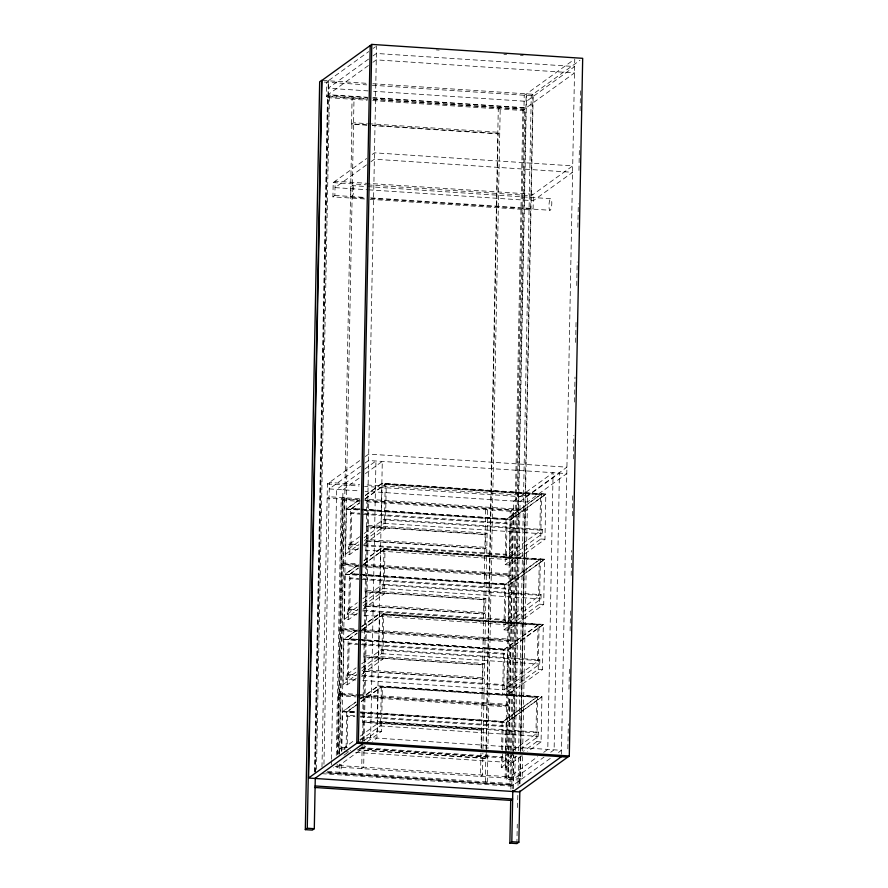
<?xml version="1.0" encoding="UTF-8"?>
<svg xmlns="http://www.w3.org/2000/svg" width="888" height="888" viewBox="0 0 888 888"><rect width="100%" height="100%" fill="white"/><g stroke="black" fill="none" stroke-linecap="round" stroke-linejoin="round"><path stroke-width="0.67" stroke-dasharray="4.44 3.33" d="M367.865 99.201L326.429 96.47L326.706 82.229L328.66 80.808L315.362 773.293M314.507 772.127L327.461 97.613L329.415 96.193L367.81 98.723M315.04 771.517L328.305 80.786L368.687 51.637M316.494 769.33L329.415 96.193M321.978 767.032L327.406 483.905L360.828 459.784M364.579 198.956L332.922 196.859L333.2 182.617L366.611 158.497M323.954 764.235L329.37 482.495L359.651 484.493M332.922 196.859L334.876 195.449L335.153 181.208L366.811 183.294M331.335 764.723L331.424 760.572M331.446 759.185L336.63 489.388L360.217 472.361M336.274 755.488L341.192 499.078L343.156 497.669L338.228 754.067M507.536 751.981L507.07 776.634L505.106 778.043L337.107 766.966L337.163 764.224M337.34 754.634L338.472 695.737L340.437 694.316L356.832 695.404M356.266 695.837L338.495 694.66L339.727 630.558L341.68 629.148L358.086 630.236M357.52 630.669L339.749 629.492L340.981 565.39L342.935 563.98L357.975 564.968M358.763 565.49L341.003 564.324L342.235 500.221L344.189 498.801L359.218 499.8M337.873 754.067L342.957 489.81L360.928 476.834M339.305 753.224L340.437 694.316M338.495 694.66L340.448 693.25L341.68 629.148M339.749 629.492L341.702 628.082L342.935 563.98M341.003 564.324L342.957 562.903L344.189 498.801M339.294 764.057L339.116 773.748L341.07 772.338L341.281 761.249M339.482 754.356L339.593 748.817L341.547 747.407L347.064 747.774M366.755 125.164L351.581 124.165L352.059 99.234L354.023 97.813L341.469 751.559M341.802 751.348L342.568 711.577L355.91 701.942M356.199 678.365L347.308 684.792L343.09 684.515L343.956 639.282L357.298 629.648M357.453 613.197L348.551 619.613L344.333 619.336L345.21 574.114L358.552 564.479M358.708 548.018L349.805 554.445L345.587 554.168L346.453 508.935L359.807 499.3M344.655 749.516L344.688 747.374L354.701 740.148M355.622 679.986L345.998 679.353L346.076 675.08L356.088 667.854M356.876 614.818L347.252 614.185L347.33 609.912L357.342 602.686M358.13 549.65L348.507 549.006L348.584 544.733L359.707 536.707M346.098 747.541L346.786 711.854L356.787 704.628M347.308 684.792L348.174 639.56L357.065 633.133M348.551 619.613L349.417 574.392L358.319 567.965M349.805 554.445L350.671 509.213L359.573 502.797M354.645 715.817L347.763 715.362L347.164 746.697L346.098 747.474M347.486 675.18L348.551 674.403L349.162 643.067L357.409 643.611M348.74 610L349.805 609.235L350.405 577.888L358.652 578.432M349.994 544.832L351.06 544.055L351.659 512.72L359.906 513.264M362.193 743.656L361.716 768.586L363.669 767.165L364.091 745.254M362.604 722.288L364.557 720.878L483.35 728.715L481.396 730.125L362.604 722.288L363.081 697.358L365.035 695.948L364.147 742.246M363.581 671.361L482.373 679.198L484.326 677.788L365.534 669.952L363.581 671.361L363.103 696.292L365.057 694.871L366.289 630.769L364.335 632.189L363.847 657.109L482.65 664.957L484.604 663.536L365.812 655.699L363.847 657.109M364.824 606.182L483.627 614.03L485.581 612.609L366.788 604.772L364.824 606.182L364.346 631.113L366.311 629.703L367.543 565.601L365.579 567.01L365.101 591.941L483.905 599.777L485.858 598.368L367.055 590.531L365.101 591.941M366.078 541.014L484.881 548.851L486.835 547.441L368.043 539.604L366.078 541.014L365.601 565.945L367.554 564.535L368.786 500.432L366.833 501.842L366.356 526.773L485.148 534.609L487.112 533.2L368.309 525.352L366.356 526.773M362.548 743.4L362.959 722.033L481.751 729.869L481.396 748.562M363.192 740.858L376.534 45.976M363.936 740.747L377.289 731.113L378.155 685.88L541.935 696.692L541.07 741.924L527.727 751.559M361.993 670.862L378.677 658.818L379.542 613.586L543.323 624.397L542.457 669.63L506.87 695.315L507.736 650.094L543.323 624.397M363.248 605.694L379.931 593.65L380.797 548.418L544.577 559.218L543.711 604.451L508.125 630.147L503.907 629.87L504.773 584.637L540.359 558.941L539.493 604.173L503.907 629.87M364.491 540.514L381.174 528.471L382.051 483.25L545.831 494.05L544.966 539.282L509.368 564.979L505.15 564.69L506.027 519.469L541.613 493.772L540.748 539.005L505.15 564.69M360.184 740.414L380.197 725.951L380.286 721.678L538.45 732.123L538.361 736.396L519.458 750.038M361.571 668.109L381.585 653.657L381.674 649.383L539.837 659.828L539.749 664.102L504.162 689.787L361.127 680.352M362.826 602.941L382.839 588.489L382.928 584.215L541.081 594.649L541.003 598.923L505.416 624.619L362.382 615.184M364.069 537.773L384.093 523.321L384.171 519.047L542.335 529.481L542.257 533.755L506.66 559.451L363.625 550.005M380.619 722.543L381.307 686.935L536.652 697.18L535.975 732.8L380.619 722.543L381.685 721.778M382.007 650.249L382.695 614.64L538.039 624.886L537.362 660.505L382.007 650.249L383.072 649.483M383.261 585.081L383.949 549.461L539.294 559.718L538.605 595.326L383.261 585.081L384.326 584.304M384.515 519.902L385.192 484.293L540.548 494.538L539.86 530.158L384.515 519.902L385.581 519.136M367.044 741.824L381.507 731.39L382.373 686.158L361.238 701.42M361.76 674.347L382.894 659.096L383.76 613.863L361.516 629.925M363.014 609.179L384.149 593.928L385.015 548.695L362.77 564.757M364.269 544.011L385.392 528.749L386.269 483.527L365.135 498.779M480.952 753.135L480.508 776.423L482.462 775.013L482.883 753.091M481.063 747.663L481.873 705.194L483.838 703.784L482.939 750.083M485.88 754.312L485.325 783.394L487.279 781.984L487.812 754.278M485.991 748.773L498.279 108.88L500.233 107.47L487.923 748.739M486.291 751.281L486.158 758.208L357.875 749.738M486.313 749.894L498.157 133.555L368.498 124.997M522.166 755.566L505.483 767.609L501.265 767.332L501.498 754.989M501.609 749.605L502.131 722.111L537.717 696.414L536.851 741.647L523.509 751.281M501.454 757.719L502.519 756.953L502.619 751.503M502.652 750.138L503.119 725.607L360.139 716.172M502.841 685.425L503.907 684.648L504.506 653.313L358.785 643.7M504.084 620.257L505.161 619.48L505.76 588.145L360.029 578.521M505.339 555.078L506.404 554.312L507.004 522.965L361.283 513.353M355.611 752.38L502.775 762.082L502.852 757.808L507.303 754.6M504.162 689.787L504.24 685.514L539.837 659.828M505.416 624.619L505.494 620.346L541.081 594.649M506.66 559.451L506.748 555.178L542.335 529.481M505.106 778.043L505.605 752.025M505.638 750.649L506.482 706.815L508.436 705.405L507.57 750.604M506.493 705.749L507.725 641.647L509.69 640.237L508.458 704.339L506.493 705.749L357.631 695.926M507.747 640.581L508.979 576.479L510.933 575.058L509.712 639.16L507.747 640.581L358.885 630.758M509.002 575.402L510.234 511.299L512.187 509.89L510.955 573.992L509.002 575.402L360.139 565.578M505.483 767.609L505.716 755.333M505.827 749.883L506.349 722.388L541.935 696.692M508.125 630.147L508.991 584.915L544.577 559.218M509.368 564.979L510.245 519.746L545.831 494.05M520.657 756.554L520.202 780.108L506.149 779.187L506.626 754.234M506.648 752.846L511.31 510.3L513.264 508.891L508.58 752.824M506.149 779.187L508.103 777.766L508.558 754.212M508.957 751.503L508.458 777.788L537.673 756.698M508.979 750.127L513.764 501.076L553.091 472.682L547.785 749.405L543.29 752.647M326.806 772.937L509.923 785.014L510.567 751.781M510.589 750.393L522.877 110.501L524.841 109.091L512.52 750.36M510.9 789.121L511.621 751.725M511.643 750.349L524.231 95.26L526.184 93.839L513.53 753.091M509.923 785.014L511.888 783.605L512.498 751.748M512.842 788.622L513.497 754.467M513.197 788.755L513.83 755.466M513.941 749.916L526.54 93.873L573.637 59.862M515.207 756.077L514.785 778.21L543.989 757.12M515.306 750.538L520.091 501.498L559.418 473.104L554.112 749.816L550.738 752.258M516.894 843.6L517.271 824.208M517.593 807.592L517.848 793.739M518.015 785.436L518.57 756.343M518.681 750.804L531.257 95.726L533.211 94.306L520.612 750.782M519.624 783.627L520.213 753.113M520.235 751.725L532.867 94.283L579.964 60.284M519.968 784.015L520.501 756.321M520.757 751.004L525.363 511.233L527.328 509.823L364.89 499.1M522.588 756.52L522.155 778.698L508.103 777.766M522.688 750.982L527.594 495.571L365.157 484.859M370.085 199.312L531.146 209.945L533.111 208.525L533.377 194.283L368.187 183.383M538.239 669.341L539.116 624.12L503.518 649.816L502.652 695.038L538.239 669.341L542.457 669.63M561.416 754.156L574.758 59.052M567.854 748.817L568.331 723.842M568.997 689.166L569.419 666.977M570.118 630.913L570.54 608.724M571.184 575.435L571.661 550.471M572.327 515.795L572.749 493.606M573.415 458.93L573.87 435.353M574.514 402.064L574.991 377.089M575.657 342.424L576.079 320.224M576.745 285.548L577.2 261.971M577.866 227.295L578.321 203.718M578.954 170.429L579.409 146.853M580.097 110.789L580.53 88.6M373.171 48.407L375.413 46.787M368.542 59.119L328.16 88.267L368.087 90.898M373.027 55.877L376.39 53.458L574.614 66.533L526.395 101.343L373.593 91.264M368.409 65.534L328.038 94.683L367.965 97.314M372.905 62.293L376.268 59.862L574.492 72.938L526.273 107.759L373.471 97.68M326.429 96.47L328.382 95.06L367.066 97.613M351.581 124.165L353.546 122.744L367.332 123.654M372.227 154.434L374.481 152.814L572.705 165.889L531.424 195.693L367.61 184.893M366.489 164.902L335.031 187.612L366.689 189.699M370.984 161.66L374.359 159.218L572.582 172.305L533.255 200.699L368.065 189.799M365.323 456.532L368.698 454.101L566.921 467.177L525.641 496.98L364.579 486.358M360.706 466.189L329.248 488.9L359.529 490.898M365.201 462.948L368.576 460.517L566.799 473.593L527.472 501.986L365.035 491.264M364.713 469.108L375.957 460.994L370.64 737.717L367.266 740.148M365.423 473.582L382.284 461.416L376.967 738.128L372.472 741.38M365.368 495.293L382.051 483.25M359.795 499.522L346.453 509.157L363.048 510.245M365.356 495.504L382.04 483.461L545.831 494.261L510.234 519.957L364.413 510.334M350.671 509.435L359.562 503.008M365.123 498.989L386.258 483.738M351.659 512.72L350.594 513.486L360.217 514.13M364.158 533.499L384.171 519.047M348.507 549.006L358.508 541.78M345.587 554.168L358.93 544.533M364.113 560.461L380.797 548.418M358.552 564.69L345.199 574.325L361.793 575.424M364.113 560.672L380.786 548.629L544.577 559.44L508.991 585.125L363.17 575.513M349.417 574.603L358.319 568.176M362.759 564.968L385.004 548.906M350.405 577.888L349.339 578.665L358.963 579.298M362.903 598.667L382.928 584.215M347.252 614.185L357.265 606.959M344.333 619.336L357.686 609.701M506.016 519.68L541.613 493.983M361.749 626.44L379.542 613.586M357.298 629.858L343.945 639.493L360.539 640.592M361.749 626.65L379.542 613.808L543.323 624.608L507.736 650.305L361.916 640.681M507.004 522.965L505.938 523.742L361.594 514.219M348.163 639.771L357.065 633.355M361.516 630.136L383.76 614.085M349.162 643.067L348.085 643.833L357.709 644.466M539.86 530.158L540.925 529.381M361.649 663.836L381.674 649.383M345.998 679.353L356.01 672.127M343.09 684.515L356.432 674.88M504.773 584.848L540.359 559.163M505.76 588.145L504.695 588.91L360.339 579.387M360.361 698.734L378.155 685.88M355.91 702.153L342.557 711.788L355.022 712.609M360.361 698.945L378.155 686.102L541.935 696.902L506.349 722.599L360.528 712.975M346.775 712.065L356.787 704.839M361.238 701.631L382.373 686.38M347.763 715.362L346.697 716.128L354.945 716.672M538.605 595.326L539.682 594.56M360.262 736.141L380.286 721.678M359.895 739.66L363.259 737.229L561.482 750.305L556.998 753.546M343.922 755.2L350.594 750.382M337.107 766.966L365.734 746.242M503.518 650.027L539.105 624.331M504.506 653.313L503.441 654.09L359.085 644.555M537.362 660.505L538.428 659.729M502.131 722.321L537.717 696.625M503.119 725.607L502.053 726.384L360.45 717.038M535.975 732.8L537.04 732.023M512.864 750.582L538.45 732.123M502.775 762.082L512.787 754.856M501.265 767.332L516.838 756.099M550.271 758.408L513.264 785.125L326.051 772.771M436.363 49.917L439.116 50.105M503.907 54.379L506.66 54.556M520.446 55.467L523.199 55.655M322.799 80.431L367.332 83.361M372.86 83.727L533.211 94.306M324.353 82.073L366.755 84.871M372.283 85.237L531.257 95.726M372.583 97.969L525.907 108.092L523.953 109.502L373.393 99.567M373.337 99.09L524.841 109.091M327.461 97.613L367.232 100.233M372.749 100.599L522.877 110.501M368.72 123.754L499.755 132.39L497.802 133.811L372.272 125.53M367.11 124.908L351.937 123.898L339.949 748.562L345.465 748.928M333.2 182.617L366.233 184.793M352.625 185.636A5.805 1.376 -86.2 0 1 353.08 194.705A5.805 1.376 -86.2 0 1 350.749 193.873A5.805 1.376 -86.2 0 1 352.625 185.636L366.4 186.547M367.776 186.635L550.86 198.712A5.805 1.376 -86.2 0 1 551.315 207.792A5.805 1.376 -86.2 0 1 548.984 206.96A5.805 1.376 -86.2 0 1 550.86 198.712M334.876 195.449L365.168 197.447M370.673 197.813L533.111 208.525M351.681 197.18L365.445 198.091M370.951 198.446L549.905 210.256M385.192 484.504L540.537 494.76M327.406 483.905L359.074 485.991M359.385 498.734L329.093 496.736L327.139 498.157L360.173 500.333M364.691 500.155L512.187 509.89M365.678 500.699L525.363 511.233M342.235 500.221L359.995 501.387M366.833 501.842L510.234 511.299M359.995 508.991L351.737 508.447L359.984 509.201M361.361 509.079L507.081 518.914L361.361 509.29M346.453 508.935L363.048 510.034M364.424 510.123L510.245 519.746M384.093 523.321L542.257 533.755M381.174 528.471L385.392 528.749M540.748 539.005L544.966 539.282M351.06 544.055L357.931 544.511M363.425 544.877L506.404 554.312M348.584 544.733L358.241 545.376M363.714 545.731L506.748 555.178M383.938 549.683L539.294 559.928M342.957 562.903L357.986 563.902M363.458 564.257L510.955 573.992M363.436 565.334L510.933 575.058M340.981 565.39L358.752 566.566M360.117 566.655L508.979 576.479M358.741 574.159L350.494 573.615L358.73 574.381M360.117 574.247L505.838 584.082L360.106 574.469M345.21 574.114L361.793 575.202M363.17 575.291L508.991 584.915M382.839 588.489L541.003 598.923M379.931 593.65L384.149 593.928M539.493 604.173L543.711 604.451M349.805 609.235L358.053 609.779M363.558 610.134L505.161 619.48M347.33 609.912L356.987 610.544M362.459 610.911L505.494 620.346M382.695 614.851L538.039 625.096M341.702 628.082L356.743 629.07M362.204 629.437L509.712 639.16M359.451 630.325L509.69 640.237M339.727 630.558L357.498 631.734M358.863 631.823L507.725 641.647M357.487 639.338L349.239 638.794L357.487 639.549M358.863 639.427L504.584 649.25L358.863 639.638M343.956 639.282L360.539 640.381M361.916 640.47L507.736 650.094M381.585 653.657L539.749 664.102M378.677 658.818L382.894 659.096M348.551 674.403L356.798 674.947M362.304 675.313L503.907 684.648M346.076 675.08L355.733 675.724M361.205 676.079L504.24 685.514M381.296 687.145L536.652 697.402M340.448 693.25L356.854 694.338M358.219 694.427L508.458 704.339M358.197 695.493L508.436 705.405M338.472 695.737L356.243 696.902M357.609 696.991L506.482 706.815M354.723 711.543L347.852 711.088L354.723 711.754M360.228 711.899L503.196 721.544L360.217 712.12M342.568 711.577L355.034 712.398M360.528 712.764L506.349 722.388M380.197 725.951L538.361 736.396M377.289 731.113L381.507 731.39M536.851 741.647L541.07 741.924M360.916 747.607L502.519 756.953M344.688 747.374L347.441 747.563M359.818 748.373L502.852 757.808M359.485 748.584L487.756 757.053L485.803 758.463L357.52 750.005M339.593 748.817L345.11 749.183M344.611 751.648L348.74 751.925M339.061 765.545L507.07 776.634M335.109 766.355L337.995 766.544L336.03 767.965L333.477 767.787M327.406 771.428L511.888 783.605M327.827 772.527L512.92 784.737L510.966 786.158L321.722 773.67M364.202 656.854L363.936 671.106L482.728 678.943L483.005 664.69L364.202 656.854M365.456 591.686L365.19 605.927L483.982 613.763L484.26 599.522L365.456 591.686M366.711 526.517L366.433 540.759L485.237 548.595L485.503 534.354L366.711 526.517M483.128 640.026L481.895 704.129L483.849 702.719L485.081 638.605L483.128 640.026M484.382 574.847L483.15 638.949L485.103 637.54L486.335 573.437L484.382 574.847M485.625 509.679L484.393 573.781L486.358 572.371L487.59 508.269L485.625 509.679"/><path stroke-width="1.33" d="M305.317 829.636L319.669 81.763L321.634 80.353L307.27 828.227L305.317 829.636L312.343 830.102L314.296 828.693L315.273 778.188M308.58 778.032L321.978 80.375L371.806 44.4L582.683 58.319L569.297 755.977L519.469 791.952L308.58 778.032L358.408 742.068L569.297 755.977M370.207 45.554L356.81 743.223L567.687 757.131M358.408 742.068L371.806 44.4M519.835 790.942L518.858 842.19L516.894 843.6L509.867 843.134L510.689 800.199M509.867 843.134L511.821 841.724L512.809 790.475M314.907 778.454L363.137 743.633M513.142 791.53L561.36 756.72M315.118 785.958L512.642 798.989L510.689 800.399L314.541 787.456M307.27 828.227L314.296 828.693M511.821 841.724L518.858 842.19"/></g></svg>
